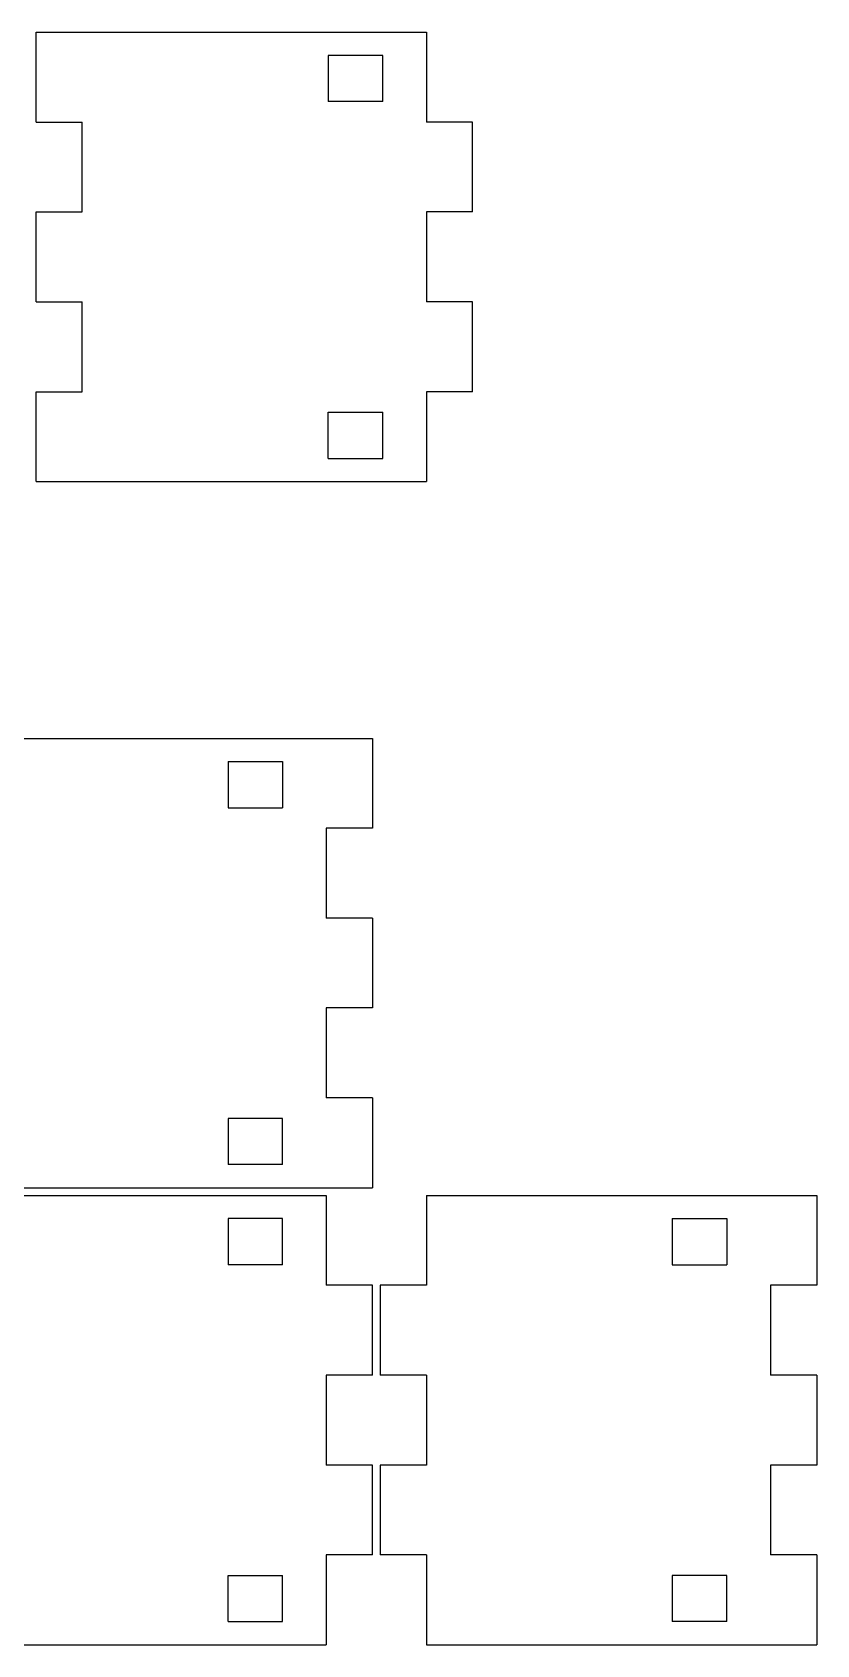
# Model space of a CAD drawing. Extents: x 58 to 708, y 176 to 804.
# Drawn here: x 402 to 708, y 176 to 804 of the extents above; entities that cross this region are included whole.
import ezdxf

# ---------------------------------------------------------------- set-up
doc = ezdxf.new("R2010")
doc.units = 0
doc.header["$LTSCALE"] = 12.7
doc.layers.add('VISIBLE', color=7, linetype='CONTINUOUS')

msp = doc.modelspace()

# ---------------------------------------------------------------- linework, layer by layer
at = {"layer": 'VISIBLE'}
for p, q in [((403.62, 769.03), (403.62, 804.03)), ((403.62, 804.03), (555.62, 804.03)), ((555.62, 804.03), (555.62, 769.03)), ((517.37, 795.03), (517.37, 777.03)), ((538.62, 795.03), (517.37, 795.03)), ((538.62, 777.03), (538.62, 795.03)), ((538.62, 777.03), (517.37, 777.03)), ((403.62, 769.03), (421.62, 769.03)), ((421.62, 734.03), (421.62, 769.03)), ((573.62, 769.03), (555.62, 769.03)), ((573.62, 734.03), (573.62, 769.03)), ((403.62, 699.03), (403.62, 734.03)), ((403.62, 734.03), (421.62, 734.03)), ((573.62, 734.03), (555.62, 734.03)), ((555.62, 734.03), (555.62, 699.03)), ((403.62, 699.03), (421.62, 699.03)), ((421.62, 664.03), (421.62, 699.03)), ((573.62, 699.03), (555.62, 699.03)), ((573.62, 664.03), (573.62, 699.03)), ((403.62, 664.03), (421.62, 664.03)), ((403.62, 629.03), (403.62, 664.03)), ((573.62, 664.03), (555.62, 664.03)), ((555.62, 664.03), (555.62, 629.03)), ((517.37, 656.03), (538.62, 656.03)), ((517.37, 638.03), (517.37, 656.03)), ((538.62, 638.03), (538.62, 656.03)), ((517.37, 638.03), (538.62, 638.03)), ((403.62, 629.03), (555.62, 629.03)), ((382.62, 529.03), (534.62, 529.03)), ((534.62, 529.03), (534.62, 494.03)), ((478.37, 520.03), (499.62, 520.03)), ((478.37, 520.03), (478.37, 502.03)), ((499.62, 520.03), (499.62, 502.03)), ((478.37, 502.03), (499.62, 502.03)), ((534.62, 494.03), (516.62, 494.03)), ((516.62, 494.03), (516.62, 459.03)), ((534.62, 459.03), (516.62, 459.03)), ((534.62, 459.03), (534.62, 424.03)), ((516.62, 424.03), (516.62, 389.03)), ((534.62, 424.03), (516.62, 424.03)), ((534.62, 389.03), (516.62, 389.03)), ((534.62, 389.03), (534.62, 354.03)), ((478.37, 381.03), (478.37, 363.03)), ((499.62, 381.03), (478.37, 381.03)), ((499.62, 363.03), (499.62, 381.03)), ((499.62, 363.03), (478.37, 363.03)), ((382.62, 354.03), (534.62, 354.03)), ((364.62, 351.03), (516.62, 351.03)), ((516.62, 351.03), (516.62, 316.03)), ((555.62, 351.03), (555.62, 316.03)), ((555.62, 351.03), (707.62, 351.03)), ((707.62, 351.03), (707.62, 316.03)), ((478.37, 342.03), (478.37, 324.03)), ((499.62, 342.03), (478.37, 342.03)), ((499.62, 324.03), (499.62, 342.03)), ((651.37, 342.03), (672.62, 342.03)), ((651.37, 342.03), (651.37, 324.03)), ((672.62, 342.03), (672.62, 324.03)), ((499.62, 324.03), (478.37, 324.03)), ((651.37, 324.03), (672.62, 324.03)), ((534.62, 316.03), (516.62, 316.03)), ((534.62, 281.03), (534.62, 316.03)), ((537.62, 316.03), (537.62, 281.03)), ((555.62, 316.03), (537.62, 316.03)), ((707.62, 316.03), (689.62, 316.03)), ((689.62, 316.03), (689.62, 281.03)), ((534.62, 281.03), (516.62, 281.03)), ((516.62, 281.03), (516.62, 246.03)), ((555.62, 281.03), (537.62, 281.03)), ((555.62, 281.03), (555.62, 246.03)), ((707.62, 281.03), (689.62, 281.03)), ((707.62, 281.03), (707.62, 246.03)), ((534.62, 246.03), (516.62, 246.03)), ((534.62, 211.03), (534.62, 246.03)), ((537.62, 246.03), (537.62, 211.03)), ((555.62, 246.03), (537.62, 246.03)), ((689.62, 246.03), (689.62, 211.03)), ((707.62, 246.03), (689.62, 246.03)), ((534.62, 211.03), (516.62, 211.03)), ((516.62, 211.03), (516.62, 176.03)), ((555.62, 211.03), (537.62, 211.03)), ((555.62, 211.03), (555.62, 176.03)), ((707.62, 211.03), (689.62, 211.03)), ((707.62, 211.03), (707.62, 176.03)), ((478.37, 203.03), (499.62, 203.03)), ((478.37, 185.03), (478.37, 203.03)), ((499.62, 185.03), (499.62, 203.03)), ((651.37, 203.03), (651.37, 185.03)), ((672.62, 203.03), (651.37, 203.03)), ((672.62, 185.03), (672.62, 203.03)), ((478.37, 185.03), (499.62, 185.03)), ((672.62, 185.03), (651.37, 185.03)), ((364.62, 176.03), (516.62, 176.03)), ((555.62, 176.03), (707.62, 176.03))]:
    msp.add_line(p, q, dxfattribs=at)

doc.saveas('drawing.dxf')
